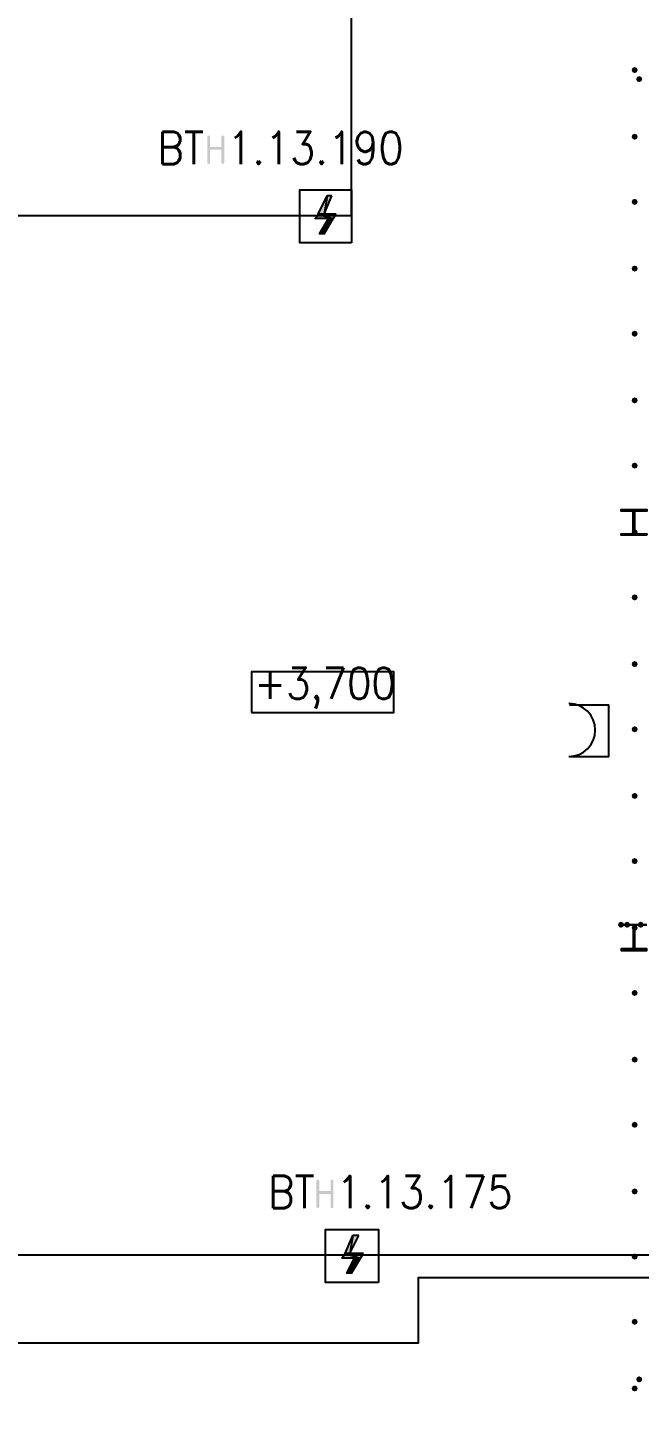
# Model space of a CAD drawing. Header units: millimetres. Extents: x 0 to 420, y 0 to 297.
# Drawn here: x 224.9 to 241.97, y 144.5 to 183.51 of the extents above; entities that cross this region are included whole.
import ezdxf

# ---------------------------------------------------------------- set-up
doc = ezdxf.new("R2010")
doc.units = ezdxf.units.MM
doc.layers.get('0').update_dxf_attribs({"linetype": 'CONTINUOUS'})
doc.styles.get("Standard").update_dxf_attribs({"font": 'STANDARD'})

msp = doc.modelspace()

# ---------------------------------------------------------------- hatches: boundary and pattern name
at = {"true_color": 0x000007}
for points in [[(241.935, 182.329667), (241.910129, 182.269871), (241.850333, 182.245), (241.790538, 182.269871), (241.765667, 182.329667), (241.790537, 182.389462), (241.850333, 182.414333), (241.910129, 182.389463)], [(242.062, 182.075667), (242.037129, 182.015871), (241.977333, 181.991), (241.917537, 182.015871), (241.892667, 182.075667), (241.917537, 182.135462), (241.977333, 182.160333), (242.037129, 182.135463)], [(229.907041, 179.744687), (229.907041, 180.461267), (229.917032, 180.491032), (229.94728, 180.500954), (229.977046, 180.491032), (229.986968, 180.461267), (229.986968, 180.182352), (230.305019, 180.182352), (230.305019, 180.461267), (230.314941, 180.491032), (230.344706, 180.500954), (230.374748, 180.491032), (230.384945, 180.461267), (230.384945, 179.744687), (230.374748, 179.714921), (230.344706, 179.704999), (230.314941, 179.714921), (230.305019, 179.744687), (230.305019, 180.102977), (229.986968, 180.102977), (229.986968, 179.744687), (229.977046, 179.714921), (229.94728, 179.704999), (229.917032, 179.714921)], [(241.935, 180.467), (241.910129, 180.407204), (241.850333, 180.382333), (241.790538, 180.407204), (241.765667, 180.467), (241.790537, 180.526796), (241.850333, 180.551667), (241.910129, 180.526796)], [(241.935, 178.646667), (241.910129, 178.586871), (241.850333, 178.562), (241.790538, 178.586871), (241.765667, 178.646667), (241.790537, 178.706462), (241.850333, 178.731333), (241.910129, 178.706463)], [(241.935, 176.784), (241.910129, 176.724204), (241.850333, 176.699333), (241.790538, 176.724204), (241.765667, 176.784), (241.790537, 176.843796), (241.850333, 176.868667), (241.910129, 176.843796)], [(241.935, 174.963667), (241.910129, 174.903871), (241.850333, 174.879), (241.790538, 174.903871), (241.765667, 174.963667), (241.790537, 175.023462), (241.850333, 175.048333), (241.910129, 175.023463)], [(241.935, 173.101), (241.910129, 173.041204), (241.850333, 173.016333), (241.790538, 173.041204), (241.765667, 173.101), (241.790537, 173.160796), (241.850333, 173.185667), (241.910129, 173.160796)], [(241.935, 171.280667), (241.910129, 171.220871), (241.850333, 171.196), (241.790538, 171.220871), (241.765667, 171.280667), (241.790537, 171.340462), (241.850333, 171.365333), (241.910129, 171.340463)], [(241.935, 169.418), (241.910129, 169.358204), (241.850333, 169.333333), (241.790538, 169.358204), (241.765667, 169.418), (241.790537, 169.477796), (241.850333, 169.502667), (241.910129, 169.477796)], [(241.935, 167.597667), (241.910129, 167.537871), (241.850333, 167.513), (241.790538, 167.537871), (241.765667, 167.597667), (241.790537, 167.657462), (241.850333, 167.682333), (241.910129, 167.657463)], [(241.935, 165.735), (241.910129, 165.675204), (241.850333, 165.650333), (241.790538, 165.675204), (241.765667, 165.735), (241.790537, 165.794796), (241.850333, 165.819667), (241.910129, 165.794796)], [(241.935, 163.914667), (241.910129, 163.854871), (241.850333, 163.83), (241.790538, 163.854871), (241.765667, 163.914667), (241.790537, 163.974462), (241.850333, 163.999333), (241.910129, 163.974463)], [(241.935, 162.052), (241.910129, 161.992204), (241.850333, 161.967333), (241.790538, 161.992204), (241.765667, 162.052), (241.790537, 162.111796), (241.850333, 162.136667), (241.910129, 162.111796)], [(241.935, 160.231667), (241.910129, 160.171871), (241.850333, 160.147), (241.790538, 160.171871), (241.765667, 160.231667), (241.790537, 160.291462), (241.850333, 160.316333), (241.910129, 160.291463)], [(241.554, 158.453667), (241.529129, 158.393871), (241.469333, 158.369), (241.409538, 158.393871), (241.384667, 158.453667), (241.409537, 158.513462), (241.469333, 158.538333), (241.529129, 158.513463)], [(241.723333, 158.453667), (241.698463, 158.393871), (241.638667, 158.369), (241.578871, 158.393871), (241.554, 158.453667), (241.578871, 158.513462), (241.638667, 158.538333), (241.698462, 158.513463)], [(241.935, 158.369), (241.910129, 158.309204), (241.850333, 158.284333), (241.790538, 158.309204), (241.765667, 158.369), (241.790537, 158.428796), (241.850333, 158.453667), (241.910129, 158.428796)], [(242.104333, 158.453667), (242.079463, 158.393871), (242.019667, 158.369), (241.959871, 158.393871), (241.935, 158.453667), (241.959871, 158.513462), (242.019667, 158.538333), (242.079462, 158.513463)], [(241.935, 156.548667), (241.910129, 156.488871), (241.850333, 156.464), (241.790538, 156.488871), (241.765667, 156.548667), (241.790537, 156.608462), (241.850333, 156.633333), (241.910129, 156.608463)], [(241.935, 154.686), (241.910129, 154.626204), (241.850333, 154.601333), (241.790538, 154.626204), (241.765667, 154.686), (241.790537, 154.745796), (241.850333, 154.770667), (241.910129, 154.745796)], [(241.935, 152.865667), (241.910129, 152.805871), (241.850333, 152.781), (241.790538, 152.805871), (241.765667, 152.865667), (241.790537, 152.925462), (241.850333, 152.950333), (241.910129, 152.925463)], [(232.955042, 150.57702), (232.955042, 151.2936), (232.965033, 151.323366), (232.99528, 151.333288), (233.025046, 151.323366), (233.034968, 151.2936), (233.034968, 151.014685), (233.353019, 151.014685), (233.353019, 151.2936), (233.362941, 151.323366), (233.392707, 151.333288), (233.422748, 151.323366), (233.432945, 151.2936), (233.432945, 150.57702), (233.422748, 150.547255), (233.392707, 150.537333), (233.362941, 150.547255), (233.353019, 150.57702), (233.353019, 150.93531), (233.034968, 150.93531), (233.034968, 150.57702), (233.025046, 150.547255), (232.99528, 150.537333), (232.965033, 150.547255)], [(241.935, 151.003), (241.910129, 150.943204), (241.850333, 150.918333), (241.790538, 150.943204), (241.765667, 151.003), (241.790537, 151.062796), (241.850333, 151.087667), (241.910129, 151.062796)], [(241.935, 149.182667), (241.910129, 149.122871), (241.850333, 149.098), (241.790538, 149.122871), (241.765667, 149.182667), (241.790537, 149.242462), (241.850333, 149.267333), (241.910129, 149.242463)], [(241.935, 147.362333), (241.910129, 147.302537), (241.850333, 147.277667), (241.790538, 147.302537), (241.765667, 147.362333), (241.790537, 147.422129), (241.850333, 147.447), (241.910129, 147.422129)], [(241.935, 145.499667), (241.910129, 145.439871), (241.850333, 145.415), (241.790538, 145.439871), (241.765667, 145.499667), (241.790537, 145.559462), (241.850333, 145.584333), (241.910129, 145.559463)], [(242.062, 145.753667), (242.037129, 145.693871), (241.977333, 145.669), (241.917537, 145.693871), (241.892667, 145.753667), (241.917537, 145.813462), (241.977333, 145.838333), (242.037129, 145.813463)]]:
    msp.add_hatch(color=0, dxfattribs=at).paths.add_polyline_path(points, flags=0)
at = {"true_color": 0x000001}
h = msp.add_hatch(color=0, dxfattribs=at)
h.paths.add_polyline_path([(233.383667, 178.815999), (233.256667, 178.815999), (233.172001, 178.307999)], flags=0)
h.paths.add_polyline_path([(233.256667, 178.815999), (233.172001, 178.307999), (233.002667, 178.307999)], flags=0)
h = msp.add_hatch(color=0, dxfattribs=at)
h.paths.add_polyline_path([(233.510667, 178.307999), (233.002667, 178.307999), (233.426001, 178.180999)], flags=0)
h.paths.add_polyline_path([(233.002667, 178.307999), (233.426001, 178.180999), (232.918001, 178.180999)], flags=0)
h = msp.add_hatch(color=0, dxfattribs=at)
h.paths.add_polyline_path([(233.426001, 178.180999), (233.299001, 178.180999), (233.172001, 177.757666)], flags=0)
h.paths.add_polyline_path([(233.299001, 178.180999), (233.172001, 177.757666), (233.045001, 177.757666)], flags=0)
at = {"true_color": 0x000005}
h = msp.add_hatch(color=0, dxfattribs=at)
h.paths.add_polyline_path([(234.145667, 149.775333), (233.976334, 149.775333), (233.891667, 149.267333)], flags=0)
h.paths.add_polyline_path([(233.976334, 149.775333), (233.891667, 149.267333), (233.764667, 149.267333)], flags=0)
h = msp.add_hatch(color=0, dxfattribs=at)
h.paths.add_polyline_path([(234.272667, 149.267333), (233.764667, 149.267333), (234.188001, 149.140333)], flags=0)
h.paths.add_polyline_path([(233.764667, 149.267333), (234.188001, 149.140333), (233.680001, 149.140333)], flags=0)
h = msp.add_hatch(color=0, dxfattribs=at)
h.paths.add_polyline_path([(234.188001, 149.140333), (234.018667, 149.140333), (233.934001, 148.716999)], flags=0)
h.paths.add_polyline_path([(234.018667, 149.140333), (233.934001, 148.716999), (233.807001, 148.716999)], flags=0)

# ---------------------------------------------------------------- linework, layer by layer
at = {"color": 0, "true_color": 0x000001}
for points in [[(285.115001, 137.879666), (271.907001, 137.879666), (271.187334, 137.879666), (271.187334, 123.274666), (267.716001, 123.274666), (267.716001, 134.069666), (250.317001, 134.069666), (250.317001, 149.224999), (113.749668, 149.224999), (113.749668, 178.180999), (127.762001, 178.265666), (233.934001, 178.265666), (233.934001, 195.410666), (250.317001, 195.410666), (250.317001, 163.914666), (262.085667, 163.914666), (262.085667, 178.265666), (385.953, 178.265666)], [(267.631334, 148.589999), (235.796667, 148.589999), (235.796667, 146.769666), (119.253001, 146.769666), (119.253001, 147.362333)]]:
    msp.add_lwpolyline(points, dxfattribs=at)
at = {"color": 0, "true_color": 0x000007}
for points in [[(232.494667, 178.985333), (233.934001, 178.985333)], [(241.469333, 170.010667), (241.469333, 170.053)], [(241.638667, 170.010667), (241.638667, 170.053)], [(241.850333, 169.333333), (241.850333, 170.053)], [(241.469333, 169.333333), (241.469333, 169.375667)], [(241.638667, 169.333333), (241.638667, 169.375667)], [(241.850333, 158.453667), (241.850333, 157.734)], [(241.469333, 157.776333), (241.469333, 157.734)], [(241.638667, 157.776333), (241.638667, 157.734)], [(233.214334, 149.944666), (234.696001, 149.944666)]]:
    msp.add_lwpolyline(points, dxfattribs=at)
at = {"color": 0, "true_color": 0x000001}
for points in [[(233.934001, 177.503666), (232.494667, 177.503666), (232.494667, 178.985333), (233.934001, 178.985333)], [(233.256667, 178.815999), (233.172001, 178.307999), (233.002667, 178.307999)], [(233.383667, 178.815999), (233.256667, 178.815999), (233.172001, 178.307999)], [(233.002667, 178.307999), (233.426001, 178.180999), (232.918001, 178.180999)], [(233.510667, 178.307999), (233.002667, 178.307999), (233.426001, 178.180999)], [(233.299001, 178.180999), (233.172001, 177.757666), (233.045001, 177.757666)], [(233.426001, 178.180999), (233.299001, 178.180999), (233.172001, 177.757666)]]:
    msp.add_lwpolyline(points, close=True, dxfattribs=at)
at = {"color": 0, "true_color": 0x000007}
for points in [[(242.189, 169.333333), (241.469333, 169.333333), (241.469333, 169.375667), (241.808, 169.375667), (241.808, 170.010667), (241.469333, 170.010667), (241.469333, 170.053), (242.189, 170.053), (242.189, 170.010667), (241.850333, 170.010667), (241.850333, 169.375667), (242.189, 169.375667)], [(231.14, 164.380333), (235.119333, 164.380333), (235.119333, 165.523333), (231.14, 165.523333)], [(242.189, 158.453667), (241.469333, 158.453667), (241.808, 158.453667), (241.808, 157.776333), (241.469333, 157.776333), (241.469333, 157.734), (242.189, 157.734), (242.189, 157.776333), (241.850333, 157.776333), (241.850333, 158.453667)]]:
    msp.add_lwpolyline(points, close=True, dxfattribs=at)
at = {"color": 0, "true_color": 0x000006}
for points in [[(240.009046, 163.152666), (240.158316, 163.167757), (240.297343, 163.21095), (240.423149, 163.279267), (240.532757, 163.36973), (240.62319, 163.479363), (240.69147, 163.605187), (240.734622, 163.744225), (240.749667, 163.893499), (240.734622, 164.042774), (240.69147, 164.181812), (240.62319, 164.307636), (240.532757, 164.417269), (240.423149, 164.507732), (240.297343, 164.576049), (240.158316, 164.619242), (240.009046, 164.634333)], [(240.030001, 163.152666), (241.130667, 163.152666), (241.130667, 164.591999), (240.030001, 164.591999)]]:
    msp.add_lwpolyline(points, dxfattribs=at)
at = {"color": 0, "true_color": 0x000005}
for points in [[(234.696001, 148.462999), (233.214334, 148.462999), (233.214334, 149.944666), (234.696001, 149.944666)], [(233.976334, 149.775333), (233.891667, 149.267333), (233.764667, 149.267333)], [(234.145667, 149.775333), (233.976334, 149.775333), (233.891667, 149.267333)], [(233.764667, 149.267333), (234.188001, 149.140333), (233.680001, 149.140333)], [(234.272667, 149.267333), (233.764667, 149.267333), (234.188001, 149.140333)], [(234.018667, 149.140333), (233.934001, 148.716999), (233.807001, 148.716999)], [(234.188001, 149.140333), (234.018667, 149.140333), (233.934001, 148.716999)]]:
    msp.add_lwpolyline(points, close=True, dxfattribs=at)

# ---------------------------------------------------------------- texts
at = {"color": 0, "true_color": 0x000007, "attachment_point": 1}
for s, insert, char_height, width in [('BT', (228.515337, 180.60657), 0.90157, 1.30226779), ('1.13.190', (230.46266, 180.60657), 0.90157, 3.90680337), ('+3,700', (231.224663, 165.633362), 0.872032, 3.43968177), ('BT', (231.605674, 151.438902), 0.90157, 1.30226779), ('1.13.175', (233.510674, 151.438902), 0.90157, 3.90680337)]:
    msp.add_mtext(s, dxfattribs=dict(at, insert=insert, char_height=char_height, width=width))

doc.saveas('drawing.dxf')
